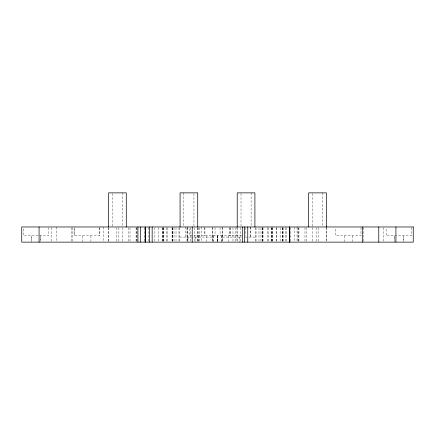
<?xml version="1.0" encoding="UTF-8"?>
<svg xmlns="http://www.w3.org/2000/svg" width="435" height="435" viewBox="0 0 435 435"><rect width="100%" height="100%" fill="white"/><g stroke="black" fill="none" stroke-linecap="round" stroke-linejoin="round"><path stroke-width="0.33" stroke-dasharray="2.17 1.63" d="M217.603 241.501L217.603 235.819M241.746 235.819L189.758 235.819L189.763 227.608M179.655 237.08L212.563 237.08M222.502 237.08L242.056 237.08M245.084 237.08L255.448 237.08M411.521 227.608L411.521 235.819L386.258 235.819L386.258 227.608M383.73 227.635L383.73 242.132M363.519 227.635L363.519 242.132M360.99 227.608L360.99 235.819L335.728 235.819L335.728 227.608M352.529 235.819L352.529 241.501M344.194 235.819L344.194 241.501M326.815 227.635L326.815 242.132M326.718 226.972L326.718 242.132M322.574 192.868L322.574 226.303M318.137 227.635L318.137 242.132M316.142 227.635L316.142 241.474M312.569 227.635L312.569 242.132M312.471 193.537L312.471 226.303M306.278 227.635L306.278 241.474M304.968 227.635L304.968 241.474M298.927 227.635L298.927 242.132M298.769 227.635L298.769 242.132M297.986 227.635L297.986 241.474M297.056 226.972L297.056 241.474M294.294 226.972L294.294 241.474M290.819 227.635L290.819 242.132M286.263 227.635L286.263 241.474M285.414 227.635L285.414 241.474M283.696 227.635L283.696 241.474M282.815 227.635L282.815 241.474M282.739 227.635L282.739 241.474M282.636 227.635L282.636 241.474M280.135 227.635L280.135 242.132M276.568 227.635L276.568 241.474M276.519 227.635L276.519 242.132M272.489 227.635L272.489 241.474M272.424 227.635L272.424 242.132M271.94 227.635L271.94 241.474M271.772 227.635L271.772 242.132M271.168 227.635L271.168 241.474M268.313 227.635L268.313 241.474M267.645 227.635L267.596 241.474M263.028 227.635L263.028 242.132M262.55 227.635L262.55 241.474M262.446 227.635L262.446 241.474M262.278 227.635L262.278 241.474M260.973 227.635L260.973 241.474M258.977 227.635L258.977 241.474M256.041 227.635L256.041 241.474M255.448 227.635L255.448 242.132M251.115 192.868L251.115 226.303M250.696 226.972L250.696 237.08M250.397 226.972L250.397 237.08M245.34 227.608L245.345 235.819M241.012 193.537L241.012 226.303M240.24 227.635L240.24 241.474M239.332 237.08L239.332 242.132M237.287 227.635L237.287 242.132M236.944 226.972L236.944 242.132M235.134 227.635L235.134 242.132M232.975 227.635L232.975 242.132M230.082 227.608L230.082 235.819M229.974 227.608L229.974 235.819M229.974 227.608L229.974 235.819M228.544 235.819L228.544 241.501M222.606 227.635L222.606 242.132M222.502 226.972L222.502 242.132M221.921 235.819L221.921 241.501M221.817 235.819L221.817 241.501M220.077 227.608L220.077 235.819M217.397 235.819L217.397 241.501M215.026 227.608L215.026 235.819M213.183 235.819L213.183 241.501M213.079 235.819L213.079 241.501M212.552 227.635L212.552 242.132M212.394 226.972L212.394 242.132M206.56 235.819L206.56 241.501M204.923 227.608L204.923 235.819M204.814 227.608L204.814 235.819M201.546 226.972L201.546 241.474M199.763 227.635L199.763 242.132M198.306 227.635L198.306 241.474M198.224 235.819L198.224 241.501M197.746 227.635L197.746 242.132M197.62 227.635L197.62 242.132M195.565 237.08L195.571 242.132M194.548 227.635L194.548 242.132M193.95 193.537L193.95 226.303M190.666 227.635L190.666 241.474M187.991 237.08L187.991 242.132M187.289 226.972L187.289 241.474M187.121 227.635L187.18 241.474M187.017 227.635L187.017 241.474M185.212 226.972L185.212 237.08M183.842 192.868L183.842 226.303M179.655 227.635L179.655 242.132M178.959 227.635L178.959 242.132M176.023 227.635L176.023 242.132M174.027 227.635L174.027 242.132M172.722 227.635L172.722 241.474M172.554 227.635L172.554 241.474M172.45 227.635L172.45 242.132M172.075 227.635L172.075 242.132M167.383 227.635L167.383 242.132M166.687 227.635L166.687 241.474M163.81 227.635L163.81 241.474M163.228 227.635L163.228 241.474M163.06 227.635L163.06 241.474M162.472 227.635L162.472 242.132M162.407 227.635L162.407 242.132M158.432 227.635L158.432 242.132M154.887 227.635L154.865 241.474M148.737 227.635L148.737 241.474M144.284 227.635L144.284 241.474M137.014 227.635L137.014 241.474M136.231 227.635L136.231 242.132M136.073 227.635L136.073 241.474M130.032 227.635L130.032 241.474M128.765 227.635L128.765 241.474M122.491 192.868L122.491 226.303M122.431 227.635L122.431 242.132M118.858 227.635L118.858 241.474M116.863 227.635L116.863 242.132M112.382 193.537L112.382 226.303M108.282 227.635L108.282 241.474M108.184 227.635L108.184 241.474M103.231 226.972L103.231 242.132M99.37 227.608L99.37 235.819L74.119 235.819L74.119 227.608M99.278 227.608L99.278 235.819M90.91 235.819L90.91 241.501M82.574 235.819L82.574 241.501M74.211 227.608L74.211 235.819M72.841 227.635L72.841 241.474M71.585 227.635L71.585 242.132M56.398 226.972L56.398 241.474M51.373 227.635L51.373 242.132M48.753 227.608L48.753 235.819L23.675 235.819L23.675 227.608M31.804 235.819L31.793 241.501L31.793 235.819M394.376 235.819L394.366 241.501L394.366 235.819M403.207 241.501L403.196 235.819L403.207 241.501M40.634 241.501L40.624 235.819L40.634 241.501M217.5 241.501L217.5 235.819L217.5 241.501"/><path stroke-width="0.65" d="M395.926 226.972L395.926 242.132M378.782 226.972L378.782 242.132M362.301 226.972L362.301 242.132M326.364 226.972L326.364 192.868L308.681 192.868L308.681 226.972M289.726 226.972L289.726 242.132M289.677 226.972L289.677 242.132M254.905 226.972L254.905 192.868L237.222 192.868L237.222 226.972M247.749 226.972L247.749 242.132M244.339 226.972L244.339 242.132M242.703 226.972L242.659 242.132M197.718 226.972L197.718 192.868L180.074 192.868L180.074 226.972M192.237 226.972L192.194 242.132M152.163 226.972L152.163 242.132M149.564 226.972L149.564 242.132M140.684 226.972L140.684 242.132M137.922 226.972L137.922 242.132M126.28 226.972L126.28 192.868L108.592 192.868L108.592 226.972M39.074 226.972L39.074 242.132M413.25 226.972L21.75 226.972L21.75 242.132L413.25 242.132L413.25 226.972M145.274 242.132L145.274 226.972L145.219 242.132"/></g></svg>
